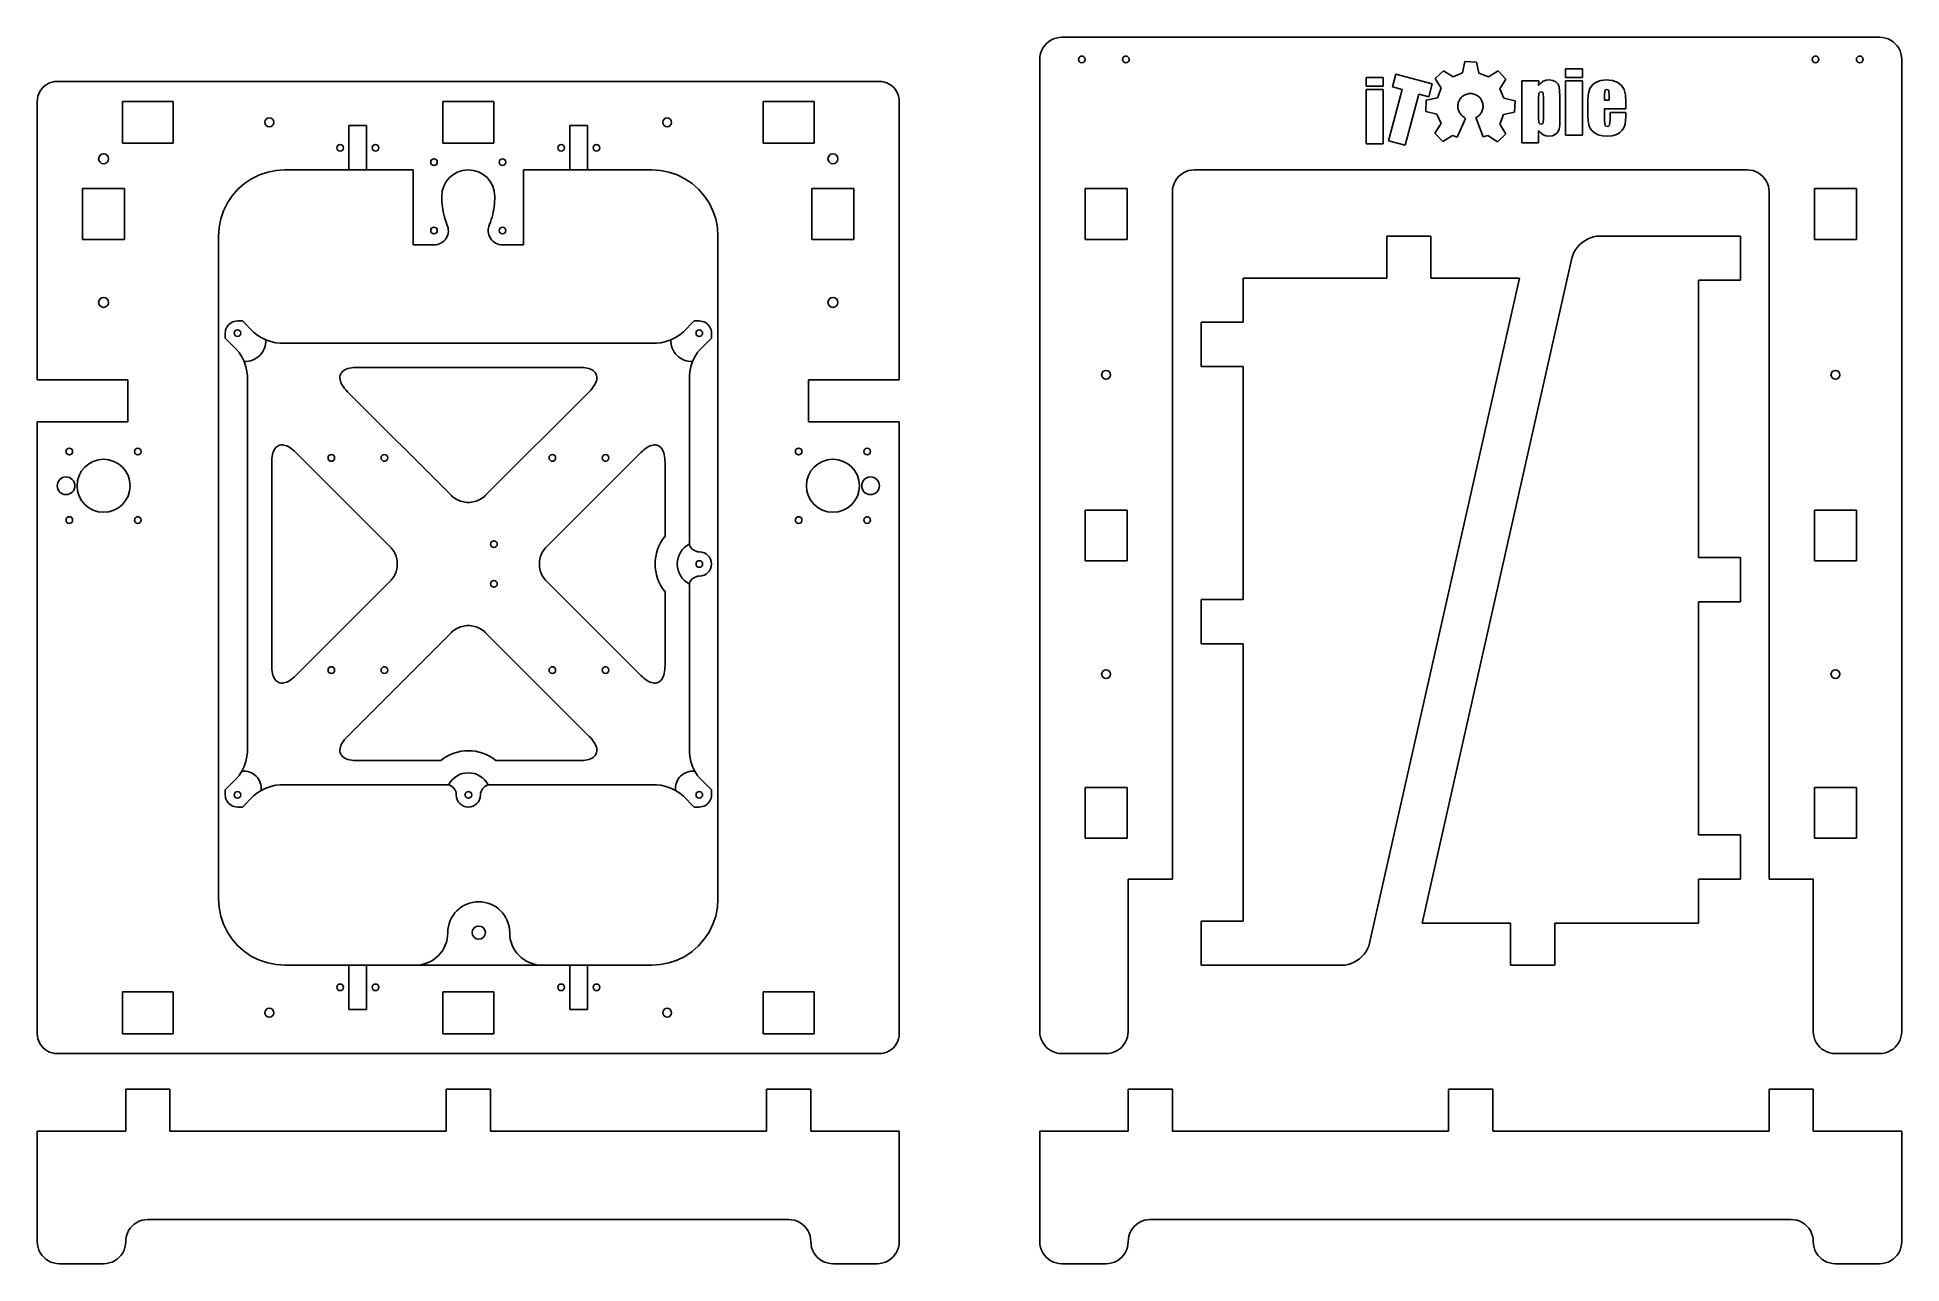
# Model space of a CAD drawing. Extents: x 0 to 844, y 0 to 555.
import ezdxf

# ---------------------------------------------------------------- set-up
doc = ezdxf.new("R2010")
doc.units = 0
doc.layers.get('0').update_dxf_attribs({"color": 13, "linetype": 'CONTINUOUS'})
doc.layers.add('GEAR', color=7, linetype='CONTINUOUS')

msp = doc.modelspace()

# ---------------------------------------------------------------- linework, layer by layer
for p, q in [((453.94, 547.69), (454.36, 548.93)), ((454.36, 548.93), (454.94, 550.1)), ((454.94, 550.1), (455.67, 551.19)), ((455.67, 551.19), (456.53, 552.17)), ((456.53, 552.17), (457.51, 553.03)), ((457.51, 553.03), (458.6, 553.76)), ((458.6, 553.76), (459.77, 554.34)), ((459.77, 554.34), (461.01, 554.76)), ((461.01, 554.76), (462.29, 555.01)), ((462.29, 555.01), (463.6, 555.1)), ((833.6, 555.1), (463.6, 555.1)), ((833.6, 555.1), (834.91, 555.01)), ((834.91, 555.01), (836.19, 554.76)), ((836.19, 554.76), (837.43, 554.34)), ((837.43, 554.34), (838.6, 553.76)), ((838.6, 553.76), (839.69, 553.03)), ((839.69, 553.03), (840.67, 552.17)), ((840.67, 552.17), (841.53, 551.19)), ((841.53, 551.19), (842.26, 550.1)), ((842.26, 550.1), (842.84, 548.93)), ((842.84, 548.93), (843.26, 547.69)), ((453.6, 545.1), (453.69, 546.41)), ((453.6, 545.1), (453.6, 105.1)), ((453.69, 546.41), (453.94, 547.69)), ((691.45, 540.78), (699.15, 540.78)), ((691.45, 536.87), (691.45, 540.78)), ((699.15, 540.78), (699.15, 536.87)), ((843.26, 547.69), (843.51, 546.41)), ((843.51, 546.41), (843.6, 545.1)), ((843.6, 105.1), (843.6, 545.1)), ((1.86, 531.58), (1.21, 530.6)), ((2.64, 532.46), (1.86, 531.58)), ((3.52, 533.24), (2.64, 532.46)), ((4.5, 533.89), (3.52, 533.24)), ((5.56, 534.41), (4.5, 533.89)), ((6.67, 534.79), (5.56, 534.41)), ((7.83, 535.02), (6.67, 534.79)), ((9, 535.1), (7.83, 535.02)), ((9, 535.1), (381, 535.1)), ((381, 535.1), (382.17, 535.02)), ((382.17, 535.02), (383.33, 534.79)), ((383.33, 534.79), (384.44, 534.41)), ((384.44, 534.41), (385.5, 533.89)), ((385.5, 533.89), (386.48, 533.24)), ((386.48, 533.24), (387.36, 532.46)), ((387.36, 532.46), (388.14, 531.58)), ((388.14, 531.58), (388.79, 530.6)), ((601.29, 532.97), (601.29, 536.88)), ((601.29, 536.88), (609, 536.88)), ((609, 532.97), (601.29, 532.97)), ((601.29, 506.88), (601.29, 531.47)), ((601.29, 531.47), (609, 531.47)), ((609, 536.88), (609, 532.97)), ((609, 531.47), (609, 506.88)), ((613.13, 532.63), (614.68, 538.42)), ((617.58, 531.43), (613.13, 532.63)), ((614.68, 538.42), (631.15, 534.01)), ((631.15, 534.01), (629.59, 528.21)), ((671.75, 535.37), (679.36, 535.37)), ((671.75, 507.28), (671.75, 535.37)), ((679.36, 535.37), (679.23, 533.2)), ((699.15, 536.87), (691.45, 536.87)), ((691.45, 535.37), (699.15, 535.37)), ((691.45, 510.78), (691.45, 535.37)), ((699.15, 535.37), (699.15, 510.78)), ((0.08, 527.27), (0, 526.1)), ((0, 400.1), (0, 526.1)), ((0.31, 528.43), (0.08, 527.27)), ((0.69, 529.54), (0.31, 528.43)), ((1.21, 530.6), (0.69, 529.54)), ((38.5, 507.1), (38.5, 526.1)), ((38.5, 526.1), (61.5, 526.1)), ((61.5, 526.1), (61.5, 507.1)), ((183.5, 526.1), (183.5, 507.1)), ((206.5, 526.1), (183.5, 526.1)), ((206.5, 507.1), (206.5, 526.1)), ((328.5, 507.1), (328.5, 526.1)), ((328.5, 526.1), (351.5, 526.1)), ((351.5, 526.1), (351.5, 507.1)), ((388.79, 530.6), (389.31, 529.54)), ((389.31, 529.54), (389.69, 528.43)), ((389.69, 528.43), (389.92, 527.27)), ((389.92, 527.27), (390, 526.1)), ((390, 526.1), (390, 400.1)), ((611.37, 508.25), (617.58, 531.43)), ((625.12, 529.41), (618.91, 506.23)), ((629.59, 528.21), (625.12, 529.41)), ((679.79, 530.22), (679.45, 529.81)), ((680.4, 530.36), (679.79, 530.22)), ((681.01, 530.24), (680.4, 530.36)), ((681.33, 529.88), (681.01, 530.24)), ((709.1, 526.65), (711.29, 526.65)), ((709.62, 531.35), (709.29, 530.99)), ((710.25, 531.46), (709.62, 531.35)), ((710.78, 531.32), (710.25, 531.46)), ((711.09, 530.91), (710.78, 531.32)), ((149, 515.1), (141, 515.1)), ((141, 515.1), (141, 495.1)), ((149, 495.1), (149, 515.1)), ((249, 515.1), (241, 515.1)), ((241, 515.1), (241, 495.1)), ((249, 495.1), (249, 515.1)), ((679.46, 516.35), (679.81, 515.93)), ((679.81, 515.93), (680.42, 515.79)), ((680.42, 515.79), (681.01, 515.92)), ((681.01, 515.92), (681.32, 516.3)), ((718.8, 522.64), (709.1, 522.64)), ((709.35, 515.18), (709.7, 514.81)), ((709.7, 514.81), (710.27, 514.69)), ((710.27, 514.69), (710.98, 514.85)), ((710.98, 514.85), (711.41, 515.33)), ((711.7, 521.05), (718.8, 521.05)), ((61.5, 507.1), (38.5, 507.1)), ((183.5, 507.1), (206.5, 507.1)), ((351.5, 507.1), (328.5, 507.1)), ((609, 506.88), (601.29, 506.88)), ((618.91, 506.23), (611.37, 508.25)), ((679.23, 507.28), (671.75, 507.28)), ((679.23, 512.92), (679.23, 507.28)), ((699.15, 510.78), (691.45, 510.78)), ((97, 491.08), (93.74, 488.9)), ((100.52, 492.82), (97, 491.08)), ((104.24, 494.08), (100.52, 492.82)), ((108.08, 494.84), (104.24, 494.08)), ((112, 495.1), (108.08, 494.84)), ((141, 495.1), (112, 495.1)), ((149, 495.1), (141, 495.1)), ((170, 495.1), (149, 495.1)), ((170, 495.1), (170, 461.1)), ((220, 495.1), (220, 461.1)), ((241, 495.1), (220, 495.1)), ((249, 495.1), (241, 495.1)), ((278, 495.1), (249, 495.1)), ((281.92, 494.84), (278, 495.1)), ((285.76, 494.08), (281.92, 494.84)), ((289.48, 492.82), (285.76, 494.08)), ((293, 491.08), (289.48, 492.82)), ((296.26, 488.9), (293, 491.08)), ((514.94, 490.1), (514.36, 488.93)), ((515.67, 491.19), (514.94, 490.1)), ((516.53, 492.17), (515.67, 491.19)), ((517.51, 493.03), (516.53, 492.17)), ((518.6, 493.76), (517.51, 493.03)), ((519.77, 494.34), (518.6, 493.76)), ((521.01, 494.76), (519.77, 494.34)), ((522.29, 495.01), (521.01, 494.76)), ((523.6, 495.1), (522.29, 495.01)), ((523.6, 495.1), (773.6, 495.1)), ((774.91, 495.01), (773.6, 495.1)), ((776.19, 494.76), (774.91, 495.01)), ((777.43, 494.34), (776.19, 494.76)), ((778.6, 493.76), (777.43, 494.34)), ((779.69, 493.03), (778.6, 493.76)), ((780.67, 492.17), (779.69, 493.03)), ((781.53, 491.19), (780.67, 492.17)), ((782.26, 490.1), (781.53, 491.19)), ((782.84, 488.93), (782.26, 490.1)), ((20.5, 463.6), (20.5, 486.6)), ((20.5, 486.6), (39.5, 486.6)), ((39.5, 486.6), (39.5, 463.6)), ((88.2, 483.36), (86.02, 480.1)), ((90.79, 486.31), (88.2, 483.36)), ((93.74, 488.9), (90.79, 486.31)), ((183, 483.1), (183.02, 481.92)), ((183.02, 481.92), (183.08, 480.74)), ((206.98, 481.92), (206.92, 480.74)), ((207, 483.1), (206.98, 481.92)), ((299.21, 486.31), (296.26, 488.9)), ((301.8, 483.36), (299.21, 486.31)), ((303.98, 480.1), (301.8, 483.36)), ((350.5, 486.6), (350.5, 463.6)), ((369.5, 486.6), (350.5, 486.6)), ((369.5, 463.6), (369.5, 486.6)), ((474.1, 486.6), (474.1, 463.6)), ((493.1, 486.6), (474.1, 486.6)), ((493.1, 463.6), (493.1, 486.6)), ((513.69, 486.41), (513.6, 485.1)), ((513.6, 174.1), (513.6, 485.1)), ((513.94, 487.69), (513.69, 486.41)), ((514.36, 488.93), (513.94, 487.69)), ((783.26, 487.69), (782.84, 488.93)), ((783.51, 486.41), (783.26, 487.69)), ((783.6, 485.1), (783.51, 486.41)), ((783.6, 485.1), (783.6, 174.1)), ((804.1, 486.6), (804.1, 463.6)), ((823.1, 486.6), (804.1, 486.6)), ((823.1, 463.6), (823.1, 486.6)), ((83.02, 472.86), (82.26, 469.02)), ((84.28, 476.58), (83.02, 472.86)), ((86.02, 480.1), (84.28, 476.58)), ((183.08, 480.74), (183.18, 479.56)), ((183.18, 479.56), (183.31, 478.38)), ((183.31, 478.38), (183.49, 477.22)), ((183.49, 477.22), (183.7, 476.05)), ((183.7, 476.05), (183.95, 474.9)), ((183.95, 474.9), (184.24, 473.75)), ((184.24, 473.75), (184.57, 472.62)), ((184.57, 472.62), (184.94, 471.49)), ((205.43, 472.62), (205.06, 471.49)), ((205.76, 473.75), (205.43, 472.62)), ((206.05, 474.9), (205.76, 473.75)), ((206.3, 476.05), (206.05, 474.9)), ((206.51, 477.22), (206.3, 476.05)), ((206.69, 478.38), (206.51, 477.22)), ((206.82, 479.56), (206.69, 478.38)), ((206.92, 480.74), (206.82, 479.56)), ((305.72, 476.58), (303.98, 480.1)), ((306.98, 472.86), (305.72, 476.58)), ((307.74, 469.02), (306.98, 472.86)), ((82.26, 469.02), (82, 465.1)), ((82, 465.1), (82, 165.1)), ((184.94, 471.49), (185.34, 470.38)), ((205.06, 471.49), (204.66, 470.38)), ((308, 465.1), (307.74, 469.02)), ((308, 165.1), (308, 465.1)), ((630.6, 465.1), (610.6, 465.1)), ((610.6, 446.1), (610.6, 465.1)), ((630.6, 446.1), (630.6, 465.1)), ((701.42, 463.76), (702.76, 464.34)), ((702.76, 464.34), (704.12, 464.76)), ((704.12, 464.76), (705.49, 465.01)), ((705.49, 465.01), (706.85, 465.1)), ((770.6, 465.1), (706.85, 465.1)), ((770.6, 465.1), (770.6, 445.1)), ((39.5, 463.6), (20.5, 463.6)), ((179.5, 461.1), (170, 461.1)), ((210.5, 461.1), (220, 461.1)), ((350.5, 463.6), (369.5, 463.6)), ((474.1, 463.6), (493.1, 463.6)), ((694.35, 455.1), (694.73, 456.41)), ((694.73, 456.41), (695.28, 457.69)), ((695.28, 457.69), (695.99, 458.93)), ((695.99, 458.93), (696.85, 460.1)), ((696.85, 460.1), (697.84, 461.19)), ((697.84, 461.19), (698.94, 462.17)), ((698.94, 462.17), (700.15, 463.03)), ((700.15, 463.03), (701.42, 463.76)), ((804.1, 463.6), (823.1, 463.6)), ((694.35, 455.1), (626.6, 154.1)), ((545.6, 446.1), (610.6, 446.1)), ((545.6, 446.1), (545.6, 426.1)), ((602.85, 145.1), (670.6, 446.1)), ((670.6, 446.1), (630.6, 446.1)), ((751.6, 445.1), (751.6, 319.6)), ((751.6, 445.1), (770.6, 445.1)), ((85.05, 421.2), (85.09, 421.92)), ((85.09, 421.92), (85.23, 422.62)), ((85.23, 422.62), (85.47, 423.3)), ((85.47, 423.3), (85.78, 423.95)), ((85.78, 423.95), (86.18, 424.55)), ((86.18, 424.55), (86.66, 425.09)), ((86.66, 425.09), (87.2, 425.56)), ((87.2, 425.56), (87.8, 425.96)), ((87.8, 425.96), (88.44, 426.28)), ((88.44, 426.28), (89.12, 426.51)), ((89.12, 426.51), (89.83, 426.65)), ((89.83, 426.65), (90.55, 426.7)), ((92.83, 426.7), (90.55, 426.7)), ((97.83, 421.7), (92.83, 426.7)), ((297.27, 426.7), (292.27, 421.7)), ((299.55, 426.7), (297.27, 426.7)), ((299.55, 426.7), (300.26, 426.65)), ((300.26, 426.65), (300.97, 426.51)), ((300.97, 426.51), (301.65, 426.28)), ((301.65, 426.28), (302.3, 425.96)), ((302.3, 425.96), (302.9, 425.56)), ((302.9, 425.56), (303.44, 425.09)), ((303.44, 425.09), (303.91, 424.55)), ((303.91, 424.55), (304.31, 423.95)), ((304.31, 423.95), (304.63, 423.3)), ((304.63, 423.3), (304.86, 422.62)), ((304.86, 422.62), (305, 421.92)), ((305, 421.92), (305.05, 421.2)), ((526.6, 426.1), (545.6, 426.1)), ((526.6, 406.1), (526.6, 426.1)), ((85.05, 421.2), (85.05, 418.92)), ((85.05, 418.92), (90.05, 413.92)), ((90.05, 413.92), (91.34, 412.39)), ((99.36, 420.41), (97.83, 421.7)), ((101.27, 419.2), (99.36, 420.41)), ((103.43, 418.16), (101.27, 419.2)), ((105.69, 417.37), (103.43, 418.16)), ((107.9, 416.87), (105.69, 417.37)), ((109.9, 416.7), (107.9, 416.87)), ((280.2, 416.7), (109.9, 416.7)), ((282.2, 416.87), (280.2, 416.7)), ((284.4, 417.37), (282.2, 416.87)), ((286.66, 418.16), (284.4, 417.37)), ((288.82, 419.2), (286.66, 418.16)), ((290.73, 420.41), (288.82, 419.2)), ((292.27, 421.7), (290.73, 420.41)), ((298.75, 412.39), (300.05, 413.92)), ((300.05, 413.92), (305.05, 418.92)), ((305.05, 418.92), (305.05, 421.2)), ((91.34, 412.39), (92.55, 410.47)), ((92.55, 410.47), (93.58, 408.32)), ((93.58, 408.32), (94.38, 406.06)), ((94.38, 406.06), (94.88, 403.85)), ((140.52, 405.12), (139.82, 404.86)), ((141.29, 405.33), (140.52, 405.12)), ((142.11, 405.49), (141.29, 405.33)), ((143, 405.61), (142.11, 405.49)), ((143.94, 405.68), (143, 405.61)), ((143.94, 405.68), (144.94, 405.7)), ((144.94, 405.7), (245.16, 405.7)), ((245.16, 405.7), (246.15, 405.68)), ((246.15, 405.68), (247.09, 405.61)), ((247.09, 405.61), (247.98, 405.49)), ((247.98, 405.49), (248.81, 405.33)), ((248.81, 405.33), (249.57, 405.12)), ((249.57, 405.12), (250.27, 404.86)), ((295.22, 403.85), (295.72, 406.06)), ((295.72, 406.06), (296.51, 408.32)), ((296.51, 408.32), (297.55, 410.47)), ((297.55, 410.47), (298.75, 412.39)), ((545.6, 406.1), (526.6, 406.1)), ((545.6, 300.6), (545.6, 406.1)), ((0, 400.1), (41, 400.1)), ((41, 400.1), (41, 381.1)), ((94.88, 403.85), (95.05, 401.85)), ((95.05, 401.85), (95.05, 231.55)), ((136.9, 401.4), (136.89, 400.81)), ((136.89, 400.81), (136.97, 400.2)), ((136.99, 401.95), (136.9, 401.4)), ((136.97, 400.2), (137.12, 399.57)), ((137.16, 402.48), (136.99, 401.95)), ((137.12, 399.57), (137.36, 398.91)), ((137.41, 402.97), (137.16, 402.48)), ((137.36, 398.91), (137.67, 398.24)), ((137.74, 403.43), (137.41, 402.97)), ((137.67, 398.24), (138.06, 397.55)), ((138.15, 403.85), (137.74, 403.43)), ((138.06, 397.55), (138.53, 396.85)), ((138.63, 404.23), (138.15, 403.85)), ((138.53, 396.85), (139.08, 396.14)), ((139.19, 404.57), (138.63, 404.23)), ((139.82, 404.86), (139.19, 404.57)), ((250.27, 404.86), (250.9, 404.57)), ((250.9, 404.57), (251.46, 404.23)), ((251.56, 396.85), (251.02, 396.14)), ((251.46, 404.23), (251.94, 403.85)), ((252.03, 397.55), (251.56, 396.85)), ((251.94, 403.85), (252.35, 403.43)), ((252.42, 398.24), (252.03, 397.55)), ((252.35, 403.43), (252.68, 402.97)), ((252.74, 398.91), (252.42, 398.24)), ((252.68, 402.97), (252.93, 402.48)), ((252.97, 399.57), (252.74, 398.91)), ((252.93, 402.48), (253.1, 401.95)), ((253.13, 400.2), (252.97, 399.57)), ((253.1, 401.95), (253.19, 401.4)), ((253.2, 400.81), (253.13, 400.2)), ((253.19, 401.4), (253.2, 400.81)), ((295.05, 401.85), (295.22, 403.85)), ((295.05, 325.57), (295.05, 401.85)), ((349, 400.1), (349, 381.1)), ((390, 400.1), (349, 400.1)), ((139.08, 396.14), (139.7, 395.42)), ((140.38, 394.7), (139.7, 395.42)), ((187.27, 347.81), (140.38, 394.7)), ((249.71, 394.7), (202.83, 347.81)), ((250.4, 395.42), (249.71, 394.7)), ((251.02, 396.14), (250.4, 395.42)), ((41, 381.1), (0, 381.1)), ((0, 104.1), (0, 381.1)), ((349, 381.1), (390, 381.1)), ((390, 381.1), (390, 104.1)), ((106.05, 362.57), (106.07, 363.56)), ((106.07, 363.56), (106.14, 364.5)), ((106.14, 364.5), (106.26, 365.39)), ((106.26, 365.39), (106.42, 366.22)), ((106.42, 366.22), (106.63, 366.98)), ((106.63, 366.98), (106.88, 367.68)), ((106.88, 367.68), (107.18, 368.31)), ((107.18, 368.31), (107.52, 368.87)), ((107.52, 368.87), (107.9, 369.36)), ((107.9, 369.36), (108.32, 369.76)), ((108.32, 369.76), (108.78, 370.09)), ((108.78, 370.09), (109.27, 370.34)), ((109.27, 370.34), (109.79, 370.52)), ((109.79, 370.52), (110.35, 370.6)), ((110.35, 370.6), (110.94, 370.61)), ((110.94, 370.61), (111.55, 370.54)), ((111.55, 370.54), (112.18, 370.38)), ((112.18, 370.38), (112.84, 370.15)), ((112.84, 370.15), (113.51, 369.83)), ((113.51, 369.83), (114.2, 369.44)), ((114.2, 369.44), (114.9, 368.97)), ((114.9, 368.97), (115.61, 368.43)), ((115.61, 368.43), (116.33, 367.81)), ((116.33, 367.81), (117.05, 367.12)), ((117.05, 367.12), (159.69, 324.48)), ((273.05, 367.12), (230.4, 324.48)), ((273.77, 367.81), (273.05, 367.12)), ((273.77, 367.81), (274.48, 368.43)), ((274.48, 368.43), (275.19, 368.97)), ((275.19, 368.97), (275.89, 369.44)), ((275.89, 369.44), (276.58, 369.83)), ((276.58, 369.83), (277.26, 370.15)), ((277.26, 370.15), (277.91, 370.38)), ((277.91, 370.38), (278.55, 370.54)), ((278.55, 370.54), (279.16, 370.61)), ((279.16, 370.61), (279.74, 370.6)), ((279.74, 370.6), (280.3, 370.52)), ((280.3, 370.52), (280.83, 370.34)), ((280.83, 370.34), (281.32, 370.09)), ((281.32, 370.09), (281.77, 369.76)), ((281.77, 369.76), (282.19, 369.36)), ((282.19, 369.36), (282.57, 368.87)), ((282.57, 368.87), (282.91, 368.31)), ((282.91, 368.31), (283.21, 367.68)), ((283.21, 367.68), (283.46, 366.98)), ((283.46, 366.98), (283.67, 366.22)), ((283.67, 366.22), (283.84, 365.39)), ((283.84, 365.39), (283.95, 364.5)), ((283.95, 364.5), (284.02, 363.56)), ((284.02, 363.56), (284.05, 362.57)), ((106.05, 270.83), (106.05, 362.57)), ((284.05, 362.57), (284.05, 329.07)), ((187.79, 347.32), (187.27, 347.81)), ((188.35, 346.86), (187.79, 347.32)), ((188.94, 346.44), (188.35, 346.86)), ((189.55, 346.06), (188.94, 346.44)), ((190.18, 345.73), (189.55, 346.06)), ((200.55, 346.06), (199.91, 345.73)), ((201.16, 346.44), (200.55, 346.06)), ((201.74, 346.86), (201.16, 346.44)), ((202.3, 347.32), (201.74, 346.86)), ((202.83, 347.81), (202.3, 347.32)), ((190.84, 345.43), (190.18, 345.73)), ((191.51, 345.17), (190.84, 345.43)), ((192.2, 344.97), (191.51, 345.17)), ((192.9, 344.8), (192.2, 344.97)), ((193.61, 344.68), (192.9, 344.8)), ((194.33, 344.61), (193.61, 344.68)), ((195.05, 344.59), (194.33, 344.61)), ((195.77, 344.61), (195.05, 344.59)), ((196.48, 344.68), (195.77, 344.61)), ((197.19, 344.8), (196.48, 344.68)), ((197.89, 344.97), (197.19, 344.8)), ((198.58, 345.17), (197.89, 344.97)), ((199.26, 345.43), (198.58, 345.17)), ((199.91, 345.73), (199.26, 345.43)), ((474.1, 341.1), (474.1, 318.1)), ((493.1, 341.1), (474.1, 341.1)), ((493.1, 318.1), (493.1, 341.1)), ((804.1, 341.1), (823.1, 341.1)), ((804.1, 318.1), (804.1, 341.1)), ((823.1, 341.1), (823.1, 318.1)), ((159.69, 324.48), (160.18, 323.95)), ((160.18, 323.95), (160.64, 323.4)), ((160.64, 323.4), (161.06, 322.81)), ((161.06, 322.81), (161.44, 322.2)), ((161.44, 322.2), (161.78, 321.57)), ((161.78, 321.57), (162.08, 320.91)), ((162.08, 320.91), (162.33, 320.24)), ((228.02, 320.91), (227.76, 320.24)), ((228.31, 321.57), (228.02, 320.91)), ((228.65, 322.2), (228.31, 321.57)), ((229.03, 322.81), (228.65, 322.2)), ((229.45, 323.4), (229.03, 322.81)), ((229.91, 323.95), (229.45, 323.4)), ((230.4, 324.48), (229.91, 323.95)), ((162.08, 312.49), (161.78, 311.83)), ((162.33, 313.16), (162.08, 312.49)), ((162.33, 320.24), (162.54, 319.55)), ((162.54, 313.85), (162.33, 313.16)), ((162.54, 319.55), (162.7, 318.85)), ((162.7, 314.55), (162.54, 313.85)), ((162.7, 318.85), (162.82, 318.14)), ((162.82, 315.26), (162.7, 314.55)), ((162.82, 318.14), (162.89, 317.42)), ((162.89, 315.98), (162.82, 315.26)), ((162.89, 317.42), (162.91, 316.7)), ((162.91, 316.7), (162.89, 315.98)), ((227.2, 317.42), (227.18, 316.7)), ((227.18, 316.7), (227.2, 315.98)), ((227.27, 318.14), (227.2, 317.42)), ((227.2, 315.98), (227.27, 315.26)), ((227.39, 318.85), (227.27, 318.14)), ((227.27, 315.26), (227.39, 314.55)), ((227.56, 319.55), (227.39, 318.85)), ((227.39, 314.55), (227.56, 313.85)), ((227.76, 320.24), (227.56, 319.55)), ((227.56, 313.85), (227.76, 313.16)), ((227.76, 313.16), (228.02, 312.49)), ((228.02, 312.49), (228.31, 311.83)), ((474.1, 318.1), (493.1, 318.1)), ((751.6, 319.6), (770.6, 319.6)), ((770.6, 319.6), (770.6, 299.6)), ((823.1, 318.1), (804.1, 318.1)), ((159.69, 308.92), (117.05, 266.28)), ((160.18, 309.45), (159.69, 308.92)), ((160.64, 310), (160.18, 309.45)), ((161.06, 310.59), (160.64, 310)), ((161.44, 311.2), (161.06, 310.59)), ((161.78, 311.83), (161.44, 311.2)), ((228.31, 311.83), (228.65, 311.2)), ((228.65, 311.2), (229.03, 310.59)), ((229.03, 310.59), (229.45, 310)), ((229.45, 310), (229.91, 309.45)), ((229.91, 309.45), (230.4, 308.92)), ((230.4, 308.92), (273.05, 266.28)), ((284.05, 304.33), (284.05, 270.83)), ((295.05, 231.55), (295.05, 307.83)), ((545.6, 300.6), (526.6, 300.6)), ((526.6, 280.6), (526.6, 300.6)), ((751.6, 299.6), (751.6, 194.1)), ((751.6, 299.6), (770.6, 299.6)), ((188.35, 286.54), (188.94, 286.96)), ((188.94, 286.96), (189.55, 287.34)), ((189.55, 287.34), (190.18, 287.67)), ((190.18, 287.67), (190.84, 287.97)), ((190.84, 287.97), (191.51, 288.23)), ((191.51, 288.23), (192.2, 288.43)), ((192.2, 288.43), (192.9, 288.6)), ((192.9, 288.6), (193.61, 288.72)), ((193.61, 288.72), (194.33, 288.79)), ((194.33, 288.79), (195.05, 288.81)), ((195.05, 288.81), (195.77, 288.79)), ((195.77, 288.79), (196.48, 288.72)), ((196.48, 288.72), (197.19, 288.6)), ((197.19, 288.6), (197.89, 288.43)), ((197.89, 288.43), (198.58, 288.23)), ((198.58, 288.23), (199.26, 287.97)), ((199.26, 287.97), (199.91, 287.67)), ((199.91, 287.67), (200.55, 287.34)), ((200.55, 287.34), (201.16, 286.96)), ((201.16, 286.96), (201.74, 286.54)), ((140.38, 238.7), (187.27, 285.59)), ((187.27, 285.59), (187.79, 286.08)), ((187.79, 286.08), (188.35, 286.54)), ((201.74, 286.54), (202.3, 286.08)), ((202.3, 286.08), (202.83, 285.59)), ((202.83, 285.59), (249.71, 238.7)), ((545.6, 280.6), (526.6, 280.6)), ((545.6, 155.1), (545.6, 280.6)), ((106.07, 269.84), (106.05, 270.83)), ((284.05, 270.83), (284.02, 269.84)), ((106.07, 269.84), (106.14, 268.9)), ((106.14, 268.9), (106.26, 268.01)), ((106.26, 268.01), (106.42, 267.18)), ((106.42, 267.18), (106.63, 266.42)), ((106.63, 266.42), (106.88, 265.72)), ((106.88, 265.72), (107.18, 265.09)), ((107.18, 265.09), (107.52, 264.53)), ((107.52, 264.53), (107.9, 264.04)), ((107.9, 264.04), (108.32, 263.64)), ((108.32, 263.64), (108.78, 263.31)), ((108.78, 263.31), (109.27, 263.06)), ((109.27, 263.06), (109.79, 262.88)), ((109.79, 262.88), (110.35, 262.8)), ((110.35, 262.8), (110.94, 262.79)), ((110.94, 262.79), (111.55, 262.86)), ((111.55, 262.86), (112.18, 263.02)), ((112.18, 263.02), (112.84, 263.25)), ((112.84, 263.25), (113.51, 263.57)), ((113.51, 263.57), (114.2, 263.96)), ((114.2, 263.96), (114.9, 264.43)), ((114.9, 264.43), (115.61, 264.97)), ((115.61, 264.97), (116.33, 265.59)), ((117.05, 266.28), (116.33, 265.59)), ((273.05, 266.28), (273.77, 265.59)), ((274.48, 264.97), (273.77, 265.59)), ((275.19, 264.43), (274.48, 264.97)), ((275.89, 263.96), (275.19, 264.43)), ((276.58, 263.57), (275.89, 263.96)), ((277.26, 263.25), (276.58, 263.57)), ((277.91, 263.02), (277.26, 263.25)), ((278.55, 262.86), (277.91, 263.02)), ((279.16, 262.79), (278.55, 262.86)), ((279.74, 262.8), (279.16, 262.79)), ((280.3, 262.88), (279.74, 262.8)), ((280.83, 263.06), (280.3, 262.88)), ((281.32, 263.31), (280.83, 263.06)), ((281.77, 263.64), (281.32, 263.31)), ((282.19, 264.04), (281.77, 263.64)), ((282.57, 264.53), (282.19, 264.04)), ((282.91, 265.09), (282.57, 264.53)), ((283.21, 265.72), (282.91, 265.09)), ((283.46, 266.42), (283.21, 265.72)), ((283.67, 267.18), (283.46, 266.42)), ((283.84, 268.01), (283.67, 267.18)), ((283.95, 268.9), (283.84, 268.01)), ((284.02, 269.84), (283.95, 268.9)), ((138.53, 236.55), (138.06, 235.85)), ((139.08, 237.26), (138.53, 236.55)), ((139.7, 237.98), (139.08, 237.26)), ((139.7, 237.98), (140.38, 238.7)), ((249.71, 238.7), (250.4, 237.98)), ((250.4, 237.98), (251.02, 237.26)), ((251.02, 237.26), (251.56, 236.55)), ((251.56, 236.55), (252.03, 235.85)), ((94.88, 229.55), (94.38, 227.34)), ((95.05, 231.55), (94.88, 229.55)), ((136.97, 233.2), (136.89, 232.59)), ((136.89, 232.59), (136.9, 232)), ((136.9, 232), (136.99, 231.45)), ((137.12, 233.83), (136.97, 233.2)), ((136.99, 231.45), (137.16, 230.92)), ((137.36, 234.49), (137.12, 233.83)), ((137.16, 230.92), (137.41, 230.43)), ((137.67, 235.16), (137.36, 234.49)), ((137.41, 230.43), (137.74, 229.97)), ((138.06, 235.85), (137.67, 235.16)), ((137.74, 229.97), (138.15, 229.55)), ((138.15, 229.55), (138.63, 229.17)), ((138.63, 229.17), (139.19, 228.83)), ((139.19, 228.83), (139.82, 228.54)), ((139.82, 228.54), (140.52, 228.28)), ((140.52, 228.28), (141.29, 228.07)), ((141.29, 228.07), (142.11, 227.91)), ((142.11, 227.91), (143, 227.79)), ((143, 227.79), (143.94, 227.72)), ((247.09, 227.79), (246.15, 227.72)), ((247.98, 227.91), (247.09, 227.79)), ((248.81, 228.07), (247.98, 227.91)), ((249.57, 228.28), (248.81, 228.07)), ((250.27, 228.54), (249.57, 228.28)), ((250.9, 228.83), (250.27, 228.54)), ((251.46, 229.17), (250.9, 228.83)), ((251.94, 229.55), (251.46, 229.17)), ((252.35, 229.97), (251.94, 229.55)), ((252.03, 235.85), (252.42, 235.16)), ((252.68, 230.43), (252.35, 229.97)), ((252.42, 235.16), (252.74, 234.49)), ((252.93, 230.92), (252.68, 230.43)), ((252.74, 234.49), (252.97, 233.83)), ((253.1, 231.45), (252.93, 230.92)), ((252.97, 233.83), (253.13, 233.2)), ((253.19, 232), (253.1, 231.45)), ((253.13, 233.2), (253.2, 232.59)), ((253.2, 232.59), (253.19, 232)), ((295.22, 229.55), (295.05, 231.55)), ((295.72, 227.34), (295.22, 229.55)), ((90.05, 219.48), (85.05, 214.48)), ((91.34, 221.01), (90.05, 219.48)), ((92.55, 222.93), (91.34, 221.01)), ((93.58, 225.08), (92.55, 222.93)), ((94.38, 227.34), (93.58, 225.08)), ((144.94, 227.7), (143.94, 227.72)), ((182.67, 227.7), (144.94, 227.7)), ((245.16, 227.7), (207.42, 227.7)), ((246.15, 227.72), (245.16, 227.7)), ((296.51, 225.08), (295.72, 227.34)), ((297.55, 222.93), (296.51, 225.08)), ((298.75, 221.01), (297.55, 222.93)), ((300.05, 219.48), (298.75, 221.01)), ((305.05, 214.48), (300.05, 219.48)), ((85.05, 214.48), (85.05, 212.2)), ((85.05, 212.2), (85.09, 211.48)), ((85.09, 211.48), (85.23, 210.78)), ((92.83, 206.7), (97.83, 211.7)), ((97.83, 211.7), (99.36, 212.99)), ((99.36, 212.99), (101.27, 214.2)), ((101.27, 214.2), (103.43, 215.24)), ((103.43, 215.24), (105.69, 216.03)), ((105.69, 216.03), (107.9, 216.53)), ((107.9, 216.53), (109.9, 216.7)), ((109.9, 216.7), (186.18, 216.7)), ((203.91, 216.7), (280.2, 216.7)), ((280.2, 216.7), (282.2, 216.53)), ((282.2, 216.53), (284.4, 216.03)), ((284.4, 216.03), (286.66, 215.24)), ((286.66, 215.24), (288.82, 214.2)), ((288.82, 214.2), (290.73, 212.99)), ((290.73, 212.99), (292.27, 211.7)), ((292.27, 211.7), (297.27, 206.7)), ((305, 211.48), (304.86, 210.78)), ((305.05, 212.2), (305, 211.48)), ((305.05, 212.2), (305.05, 214.48)), ((474.1, 215.6), (493.1, 215.6)), ((474.1, 192.6), (474.1, 215.6)), ((493.1, 215.6), (493.1, 192.6)), ((823.1, 215.6), (804.1, 215.6)), ((804.1, 192.6), (804.1, 215.6)), ((823.1, 192.6), (823.1, 215.6)), ((85.23, 210.78), (85.47, 210.1)), ((85.47, 210.1), (85.78, 209.45)), ((85.78, 209.45), (86.18, 208.85)), ((86.18, 208.85), (86.66, 208.31)), ((86.66, 208.31), (87.2, 207.84)), ((87.2, 207.84), (87.8, 207.44)), ((87.8, 207.44), (88.44, 207.12)), ((88.44, 207.12), (89.12, 206.89)), ((89.12, 206.89), (89.83, 206.75)), ((89.83, 206.75), (90.55, 206.7)), ((90.55, 206.7), (92.83, 206.7)), ((297.27, 206.7), (299.55, 206.7)), ((300.26, 206.75), (299.55, 206.7)), ((300.97, 206.89), (300.26, 206.75)), ((301.65, 207.12), (300.97, 206.89)), ((302.3, 207.44), (301.65, 207.12)), ((302.9, 207.84), (302.3, 207.44)), ((303.44, 208.31), (302.9, 207.84)), ((303.91, 208.85), (303.44, 208.31)), ((304.31, 209.45), (303.91, 208.85)), ((304.63, 210.1), (304.31, 209.45)), ((304.86, 210.78), (304.63, 210.1)), ((751.6, 194.1), (770.6, 194.1)), ((770.6, 194.1), (770.6, 174.1)), ((493.1, 192.6), (474.1, 192.6)), ((823.1, 192.6), (804.1, 192.6)), ((493.6, 174.1), (493.6, 105.1)), ((513.6, 174.1), (493.6, 174.1)), ((751.6, 154.1), (751.6, 174.1)), ((770.6, 174.1), (751.6, 174.1)), ((783.6, 174.1), (803.6, 174.1)), ((803.6, 174.1), (803.6, 105.1)), ((82.26, 161.18), (82, 165.1)), ((83.02, 157.34), (82.26, 161.18)), ((306.98, 157.34), (307.74, 161.18)), ((307.74, 161.18), (308, 165.1)), ((84.28, 153.62), (83.02, 157.34)), ((86.02, 150.1), (84.28, 153.62)), ((303.98, 150.1), (305.72, 153.62)), ((305.72, 153.62), (306.98, 157.34)), ((545.6, 155.1), (526.6, 155.1)), ((526.6, 135.1), (526.6, 155.1)), ((626.6, 154.1), (666.6, 154.1)), ((666.6, 154.1), (666.6, 135.1)), ((686.6, 154.1), (686.6, 135.1)), ((751.6, 154.1), (686.6, 154.1)), ((88.2, 146.84), (86.02, 150.1)), ((90.79, 143.89), (88.2, 146.84)), ((93.74, 141.3), (90.79, 143.89)), ((296.26, 141.3), (299.21, 143.89)), ((299.21, 143.89), (301.8, 146.84)), ((301.8, 146.84), (303.98, 150.1)), ((602.47, 143.79), (601.92, 142.51)), ((602.85, 145.1), (602.47, 143.79)), ((97, 139.12), (93.74, 141.3)), ((100.52, 137.38), (97, 139.12)), ((104.24, 136.12), (100.52, 137.38)), ((108.08, 135.36), (104.24, 136.12)), ((112, 135.1), (108.08, 135.36)), ((112, 135.1), (141, 135.1)), ((141, 135.1), (149, 135.1)), ((141, 135.1), (141, 115.1)), ((149, 135.1), (149, 115.1)), ((149, 135.1), (171.24, 135.1)), ((171.24, 135.1), (228.24, 135.1)), ((228.24, 135.1), (241, 135.1)), ((241, 135.1), (249, 135.1)), ((241, 115.1), (241, 135.1)), ((249, 135.1), (249, 115.1)), ((249, 135.1), (278, 135.1)), ((278, 135.1), (281.92, 135.36)), ((281.92, 135.36), (285.76, 136.12)), ((285.76, 136.12), (289.48, 137.38)), ((289.48, 137.38), (293, 139.12)), ((293, 139.12), (296.26, 141.3)), ((526.6, 135.1), (590.35, 135.1)), ((591.71, 135.19), (590.35, 135.1)), ((593.08, 135.44), (591.71, 135.19)), ((594.44, 135.86), (593.08, 135.44)), ((595.78, 136.44), (594.44, 135.86)), ((597.05, 137.17), (595.78, 136.44)), ((598.26, 138.03), (597.05, 137.17)), ((599.36, 139.01), (598.26, 138.03)), ((600.35, 140.1), (599.36, 139.01)), ((601.21, 141.27), (600.35, 140.1)), ((601.92, 142.51), (601.21, 141.27)), ((666.6, 135.1), (686.6, 135.1)), ((61.5, 123.1), (38.5, 123.1)), ((38.5, 123.1), (38.5, 104.1)), ((61.5, 104.1), (61.5, 123.1)), ((206.5, 123.1), (183.5, 123.1)), ((183.5, 123.1), (183.5, 104.1)), ((206.5, 104.1), (206.5, 123.1)), ((351.5, 123.1), (328.5, 123.1)), ((328.5, 123.1), (328.5, 104.1)), ((351.5, 104.1), (351.5, 123.1)), ((141, 115.1), (149, 115.1)), ((249, 115.1), (241, 115.1)), ((0.08, 102.93), (0, 104.1)), ((0.31, 101.77), (0.08, 102.93)), ((0.69, 100.66), (0.31, 101.77)), ((38.5, 104.1), (61.5, 104.1)), ((183.5, 104.1), (206.5, 104.1)), ((328.5, 104.1), (351.5, 104.1)), ((389.31, 100.66), (389.69, 101.77)), ((389.69, 101.77), (389.92, 102.93)), ((389.92, 102.93), (390, 104.1)), ((453.6, 105.1), (453.69, 103.79)), ((453.69, 103.79), (453.94, 102.51)), ((453.94, 102.51), (454.36, 101.27)), ((454.36, 101.27), (454.94, 100.1)), ((492.26, 100.1), (492.84, 101.27)), ((492.84, 101.27), (493.26, 102.51)), ((493.26, 102.51), (493.51, 103.79)), ((493.51, 103.79), (493.6, 105.1)), ((803.6, 105.1), (803.69, 103.79)), ((803.69, 103.79), (803.94, 102.51)), ((803.94, 102.51), (804.36, 101.27)), ((804.36, 101.27), (804.94, 100.1)), ((842.26, 100.1), (842.84, 101.27)), ((842.84, 101.27), (843.26, 102.51)), ((843.26, 102.51), (843.51, 103.79)), ((843.51, 103.79), (843.6, 105.1)), ((1.21, 99.6), (0.69, 100.66)), ((1.86, 98.62), (1.21, 99.6)), ((2.64, 97.74), (1.86, 98.62)), ((3.52, 96.96), (2.64, 97.74)), ((4.5, 96.31), (3.52, 96.96)), ((5.56, 95.79), (4.5, 96.31)), ((6.67, 95.41), (5.56, 95.79)), ((7.83, 95.18), (6.67, 95.41)), ((9, 95.1), (7.83, 95.18)), ((381, 95.1), (9, 95.1)), ((381, 95.1), (382.17, 95.18)), ((382.17, 95.18), (383.33, 95.41)), ((383.33, 95.41), (384.44, 95.79)), ((384.44, 95.79), (385.5, 96.31)), ((385.5, 96.31), (386.48, 96.96)), ((386.48, 96.96), (387.36, 97.74)), ((387.36, 97.74), (388.14, 98.62)), ((388.14, 98.62), (388.79, 99.6)), ((388.79, 99.6), (389.31, 100.66)), ((454.94, 100.1), (455.67, 99.01)), ((455.67, 99.01), (456.53, 98.03)), ((456.53, 98.03), (457.51, 97.17)), ((457.51, 97.17), (458.6, 96.44)), ((458.6, 96.44), (459.77, 95.86)), ((459.77, 95.86), (461.01, 95.44)), ((461.01, 95.44), (462.29, 95.19)), ((462.29, 95.19), (463.6, 95.1)), ((463.6, 95.1), (483.6, 95.1)), ((483.6, 95.1), (484.91, 95.19)), ((484.91, 95.19), (486.19, 95.44)), ((486.19, 95.44), (487.43, 95.86)), ((487.43, 95.86), (488.6, 96.44)), ((488.6, 96.44), (489.69, 97.17)), ((489.69, 97.17), (490.67, 98.03)), ((490.67, 98.03), (491.53, 99.01)), ((491.53, 99.01), (492.26, 100.1)), ((804.94, 100.1), (805.67, 99.01)), ((805.67, 99.01), (806.53, 98.03)), ((806.53, 98.03), (807.51, 97.17)), ((807.51, 97.17), (808.6, 96.44)), ((808.6, 96.44), (809.77, 95.86)), ((809.77, 95.86), (811.01, 95.44)), ((811.01, 95.44), (812.29, 95.19)), ((812.29, 95.19), (813.6, 95.1)), ((813.6, 95.1), (833.6, 95.1)), ((833.6, 95.1), (834.91, 95.19)), ((834.91, 95.19), (836.19, 95.44)), ((836.19, 95.44), (837.43, 95.86)), ((837.43, 95.86), (838.6, 96.44)), ((838.6, 96.44), (839.69, 97.17)), ((839.69, 97.17), (840.67, 98.03)), ((840.67, 98.03), (841.53, 99.01)), ((841.53, 99.01), (842.26, 100.1)), ((40, 79), (60, 79)), ((40, 60), (40, 79)), ((60, 60), (60, 79)), ((185, 79), (205, 79)), ((185, 60), (185, 79)), ((205, 60), (205, 79)), ((330, 79), (350, 79)), ((330, 60), (330, 79)), ((350, 60), (350, 79)), ((493.6, 79), (513.6, 79)), ((493.6, 60), (493.6, 79)), ((513.6, 60), (513.6, 79)), ((638.6, 79), (658.6, 79)), ((638.6, 60), (638.6, 79)), ((658.6, 60), (658.6, 79)), ((783.6, 79), (803.6, 79)), ((783.6, 60), (783.6, 79)), ((803.6, 60), (803.6, 79)), ((0, 60), (40, 60)), ((0, 60), (0, 10)), ((60, 60), (185, 60)), ((205, 60), (330, 60)), ((350, 60), (390, 60)), ((390, 60), (390, 10)), ((453.6, 60), (493.6, 60)), ((453.6, 60), (453.6, 10)), ((513.6, 60), (638.6, 60)), ((658.6, 60), (783.6, 60)), ((803.6, 60), (843.6, 60)), ((843.6, 60), (843.6, 10)), ((42.07, 16.09), (42.93, 17.07)), ((42.93, 17.07), (43.91, 17.93)), ((43.91, 17.93), (45, 18.66)), ((45, 18.66), (46.17, 19.24)), ((46.17, 19.24), (47.41, 19.66)), ((47.41, 19.66), (48.69, 19.91)), ((48.69, 19.91), (50, 20)), ((50, 20), (340, 20)), ((340, 20), (341.31, 19.91)), ((341.31, 19.91), (342.59, 19.66)), ((342.59, 19.66), (343.83, 19.24)), ((343.83, 19.24), (345, 18.66)), ((345, 18.66), (346.09, 17.93)), ((346.09, 17.93), (347.07, 17.07)), ((347.07, 17.07), (347.93, 16.09)), ((495.67, 16.09), (496.53, 17.07)), ((496.53, 17.07), (497.51, 17.93)), ((497.51, 17.93), (498.6, 18.66)), ((498.6, 18.66), (499.77, 19.24)), ((499.77, 19.24), (501.01, 19.66)), ((501.01, 19.66), (502.29, 19.91)), ((502.29, 19.91), (503.6, 20)), ((503.6, 20), (793.6, 20)), ((793.6, 20), (794.91, 19.91)), ((794.91, 19.91), (796.19, 19.66)), ((796.19, 19.66), (797.43, 19.24)), ((797.43, 19.24), (798.6, 18.66)), ((798.6, 18.66), (799.69, 17.93)), ((799.69, 17.93), (800.67, 17.07)), ((800.67, 17.07), (801.53, 16.09)), ((0, 10), (0.09, 8.69)), ((0.09, 8.69), (0.34, 7.41)), ((39.91, 8.69), (39.66, 7.41)), ((40, 10), (39.91, 8.69)), ((40, 10), (40.09, 11.31)), ((40.09, 11.31), (40.34, 12.59)), ((40.34, 12.59), (40.76, 13.83)), ((40.76, 13.83), (41.34, 15)), ((41.34, 15), (42.07, 16.09)), ((347.93, 16.09), (348.66, 15)), ((348.66, 15), (349.24, 13.83)), ((349.24, 13.83), (349.66, 12.59)), ((349.66, 12.59), (349.91, 11.31)), ((349.91, 11.31), (350, 10)), ((350, 10), (350.09, 8.69)), ((350.09, 8.69), (350.34, 7.41)), ((389.66, 7.41), (389.91, 8.69)), ((389.91, 8.69), (390, 10)), ((453.6, 10), (453.69, 8.69)), ((453.69, 8.69), (453.94, 7.41)), ((493.51, 8.69), (493.26, 7.41)), ((493.6, 10), (493.51, 8.69)), ((493.6, 10), (493.69, 11.31)), ((493.69, 11.31), (493.94, 12.59)), ((493.94, 12.59), (494.36, 13.83)), ((494.36, 13.83), (494.94, 15)), ((494.94, 15), (495.67, 16.09)), ((801.53, 16.09), (802.26, 15)), ((802.26, 15), (802.84, 13.83)), ((802.84, 13.83), (803.26, 12.59)), ((803.26, 12.59), (803.51, 11.31)), ((803.51, 11.31), (803.6, 10)), ((803.6, 10), (803.69, 8.69)), ((803.69, 8.69), (803.94, 7.41)), ((843.26, 7.41), (843.51, 8.69)), ((843.51, 8.69), (843.6, 10)), ((0.34, 7.41), (0.76, 6.17)), ((0.76, 6.17), (1.34, 5)), ((1.34, 5), (2.07, 3.91)), ((2.07, 3.91), (2.93, 2.93)), ((2.93, 2.93), (3.91, 2.07)), ((3.91, 2.07), (5, 1.34)), ((5, 1.34), (6.17, 0.76)), ((6.17, 0.76), (7.41, 0.34)), ((7.41, 0.34), (8.69, 0.09)), ((8.69, 0.09), (10, 0)), ((10, 0), (30, 0)), ((31.31, 0.09), (30, 0)), ((32.59, 0.34), (31.31, 0.09)), ((33.83, 0.76), (32.59, 0.34)), ((35, 1.34), (33.83, 0.76)), ((36.09, 2.07), (35, 1.34)), ((37.07, 2.93), (36.09, 2.07)), ((37.93, 3.91), (37.07, 2.93)), ((38.66, 5), (37.93, 3.91)), ((39.24, 6.17), (38.66, 5)), ((39.66, 7.41), (39.24, 6.17)), ((350.34, 7.41), (350.76, 6.17)), ((350.76, 6.17), (351.34, 5)), ((351.34, 5), (352.07, 3.91)), ((352.07, 3.91), (352.93, 2.93)), ((352.93, 2.93), (353.91, 2.07)), ((353.91, 2.07), (355, 1.34)), ((355, 1.34), (356.17, 0.76)), ((356.17, 0.76), (357.41, 0.34)), ((357.41, 0.34), (358.69, 0.09)), ((358.69, 0.09), (360, 0)), ((360, 0), (380, 0)), ((380, 0), (381.31, 0.09)), ((381.31, 0.09), (382.59, 0.34)), ((382.59, 0.34), (383.83, 0.76)), ((383.83, 0.76), (385, 1.34)), ((385, 1.34), (386.09, 2.07)), ((386.09, 2.07), (387.07, 2.93)), ((387.07, 2.93), (387.93, 3.91)), ((387.93, 3.91), (388.66, 5)), ((388.66, 5), (389.24, 6.17)), ((389.24, 6.17), (389.66, 7.41)), ((453.94, 7.41), (454.36, 6.17)), ((454.36, 6.17), (454.94, 5)), ((454.94, 5), (455.67, 3.91)), ((455.67, 3.91), (456.53, 2.93)), ((456.53, 2.93), (457.51, 2.07)), ((457.51, 2.07), (458.6, 1.34)), ((458.6, 1.34), (459.77, 0.76)), ((459.77, 0.76), (461.01, 0.34)), ((461.01, 0.34), (462.29, 0.09)), ((462.29, 0.09), (463.6, 0)), ((463.6, 0), (483.6, 0)), ((484.91, 0.09), (483.6, 0)), ((486.19, 0.34), (484.91, 0.09)), ((487.43, 0.76), (486.19, 0.34)), ((488.6, 1.34), (487.43, 0.76)), ((489.69, 2.07), (488.6, 1.34)), ((490.67, 2.93), (489.69, 2.07)), ((491.53, 3.91), (490.67, 2.93)), ((492.26, 5), (491.53, 3.91)), ((492.84, 6.17), (492.26, 5)), ((493.26, 7.41), (492.84, 6.17)), ((803.94, 7.41), (804.36, 6.17)), ((804.36, 6.17), (804.94, 5)), ((804.94, 5), (805.67, 3.91)), ((805.67, 3.91), (806.53, 2.93)), ((806.53, 2.93), (807.51, 2.07)), ((807.51, 2.07), (808.6, 1.34)), ((808.6, 1.34), (809.77, 0.76)), ((809.77, 0.76), (811.01, 0.34)), ((811.01, 0.34), (812.29, 0.09)), ((812.29, 0.09), (813.6, 0)), ((813.6, 0), (833.6, 0)), ((833.6, 0), (834.91, 0.09)), ((834.91, 0.09), (836.19, 0.34)), ((836.19, 0.34), (837.43, 0.76)), ((837.43, 0.76), (838.6, 1.34)), ((838.6, 1.34), (839.69, 2.07)), ((839.69, 2.07), (840.67, 2.93)), ((840.67, 2.93), (841.53, 3.91)), ((841.53, 3.91), (842.26, 5)), ((842.26, 5), (842.84, 6.17)), ((842.84, 6.17), (843.26, 7.41))]:
    msp.add_line(p, q)
for points in [[(679.23, 533.2, 0), (680.29, 534.35, 0), (681.44, 535.17, 0), (682.7, 535.66, 0), (684.07, 535.82, 0), (685.69, 535.58, 0), (687.08, 534.88, 0), (688.11, 533.87, 0), (688.67, 532.72, 0), (688.98, 528.57, 0), (688.98, 518.21, 0), (688.88, 515.34, 0), (688.58, 513.44, 0), (687.98, 512.17, 0), (686.95, 511.18, 0), (685.59, 510.55, 0), (683.98, 510.34, 0), (682.64, 510.5, 0), (681.4, 510.99, 0), (680.27, 511.8, 0), (679.23, 512.92, 0)], [(718.8, 521.05, 0), (718.8, 519.23, 0), (718.51, 515.73, 0), (718.03, 514.47, 0), (717.17, 513.12, 0), (715.97, 511.9, 0), (714.49, 511.03, 0), (712.66, 510.51, 0), (710.42, 510.34, 0), (708.19, 510.51, 0), (706.23, 511.02, 0), (704.62, 511.84, 0), (703.41, 512.91, 0), (702.55, 514.16, 0), (702.01, 515.54, 0), (701.72, 517.3, 0), (701.62, 519.72, 0), (701.62, 526.89, 0), (701.84, 529.77, 0), (702.49, 531.97, 0), (703.64, 533.62, 0), (705.34, 534.83, 0), (707.47, 535.57, 0), (709.9, 535.82, 0), (712.78, 535.52, 0), (715.1, 534.62, 0), (716.84, 533.23, 0), (717.97, 531.45, 0), (718.59, 529.08, 0), (718.8, 525.9, 0), (718.8, 522.64, 0)], [(679.45, 529.81, 0), (679.26, 527.5, 0), (679.27, 518.74, 0), (679.46, 516.35, 0)], [(681.32, 516.3, 0), (681.47, 518.43, 0), (681.47, 527.51, 0), (681.33, 529.88, 0)], [(709.29, 530.99, 0), (709.1, 528.44, 0), (709.1, 526.65, 0)], [(711.29, 526.65, 0), (711.29, 528.44, 0), (711.09, 530.91, 0)], [(709.1, 522.64, 0), (709.1, 517.32, 0), (709.35, 515.18, 0)], [(711.41, 515.33, 0), (711.7, 517.81, 0), (711.7, 521.05, 0)]]:
    msp.add_polyline3d(points)
for centre, radius in [((472.6, 545.1), 1.5), ((492.6, 545.1), 1.5), ((804.6, 545.1), 1.5), ((824.6, 545.1), 1.5), ((105, 516.6), 2), ((14.5, 367.6), 1.5), ((30, 352.1), 12), ((45.5, 367.6), 1.5), ((133.05, 364.7), 1.5), ((157.05, 364.7), 1.5), ((233.05, 364.7), 1.5), ((257.05, 364.7), 1.5), ((344.5, 367.6, 0), 1.5), ((360, 352.1), 12), ((375.5, 367.6), 1.5), ((14.5, 336.6), 1.5), ((45.5, 336.6), 1.5), ((344.5, 336.6), 1.5), ((375.5, 336.6), 1.5), ((206.64, 325.7), 1.5), ((206.64, 307.7), 1.5), ((133.05, 268.7), 1.5), ((157.05, 268.7), 1.5), ((233.05, 268.7), 1.5), ((257.05, 268.7), 1.5), ((199.74, 149.85), 3)]:
    msp.add_circle(centre, radius)
at = {"extrusion": (2.33924e-19, 8.73016e-19, -1)}
msp.add_circle((-285, 516.6), 2, dxfattribs=at)
at = {"extrusion": (-1.82145e-18, 1.82145e-18, -1)}
for centre in [(-137, 505.1), (-153, 505.1), (-253, 505.1)]:
    msp.add_circle(centre, 1.5, dxfattribs=at)
at = {"extrusion": (-1.57742e-18, 9.10726e-19, -1)}
msp.add_circle((-237, 505.1), 1.5, dxfattribs=at)
at = {"extrusion": (-2.33924e-19, 8.73016e-19, -1)}
for centre in [(-30, 500.1), (-30, 435.1)]:
    msp.add_circle(centre, 2.25, dxfattribs=at)
at = {"extrusion": (-1.45274e-14, -3.89259e-15, -1)}
msp.add_circle((-179.5, 498.6), 1.5, dxfattribs=at)
at = {"extrusion": (0, 0, -1)}
for centre, radius in [((-210.5, 498.6), 1.5), ((-179.5, 467.6), 1.5), ((-210.5, 467.6), 1.5), ((-483.6, 402.35), 2), ((-813.6, 402.35), 2)]:
    msp.add_circle(centre, radius, dxfattribs=at)
at = {"extrusion": (4.0139e-17, -2.31743e-17, -1)}
msp.add_circle((-360, 500.1), 2.25, dxfattribs=at)
at = {"extrusion": (4.99336e-17, 1.33797e-17, -1)}
msp.add_circle((-360, 435.1), 2.25, dxfattribs=at)
at = {"extrusion": (-9.79037e-17, -2.62332e-17, -1)}
msp.add_circle((-90.55, 421.2), 1.5, dxfattribs=at)
at = {"extrusion": (-8.39131e-17, -4.84472e-17, -1)}
msp.add_circle((-299.55, 421.2), 1.5, dxfattribs=at)
at = {"extrusion": (-5.82556e-15, -4.97388e-17, -1)}
msp.add_circle((-13, 352.1), 4, dxfattribs=at)
at = {"extrusion": (-4.88433e-15, 2.81997e-15, -1)}
msp.add_circle((-377.02, 352.1), 4, dxfattribs=at)
at = {"extrusion": (5.35755e-14, -5.27721e-14, -1)}
msp.add_circle((-299.55, 316.7), 1.5, dxfattribs=at)
at = {"extrusion": (2.10224e-13, 8.938e-17, -1)}
msp.add_circle((-483.6, 266.85), 2, dxfattribs=at)
at = {"extrusion": (-1.02052e-14, 4.78767e-17, -1)}
msp.add_circle((-813.6, 266.85), 2, dxfattribs=at)
at = {"extrusion": (-3.44566e-17, -5.96805e-17, -1)}
msp.add_circle((-90.55, 212.2), 1.5, dxfattribs=at)
at = {"extrusion": (2.58592e-15, 2.73146e-15, -1)}
msp.add_circle((-195.05, 212.2), 1.5, dxfattribs=at)
at = {"extrusion": (-6.44564e-17, 3.72139e-17, -1)}
msp.add_circle((-299.55, 212.2), 1.5, dxfattribs=at)
at = {"extrusion": (-9.10726e-19, 3.39888e-18, -1)}
for centre in [(-137, 125.1), (-253, 125.1)]:
    msp.add_circle(centre, 1.5, dxfattribs=at)
at = {"extrusion": (-1.57742e-18, 2.73218e-18, -1)}
msp.add_circle((-153, 125.1), 1.5, dxfattribs=at)
at = {"extrusion": (1.57742e-18, 2.73218e-18, -1)}
msp.add_circle((-237, 125.1), 1.5, dxfattribs=at)
at = {"extrusion": (5.35187e-17, 0, -1)}
for centre in [(-105, 113.6), (-285, 113.6)]:
    msp.add_circle(centre, 2, dxfattribs=at)
at = {"extrusion": (0, 0, -1)}
for centre, radius, start, end in [((-195, 483.1), 12, 0, 180), ((-93.48, 215.14), 7.84, 83.13884, 186.86116), ((-296.61, 215.14), 7.84, 353.13884, 96.86116)]:
    msp.add_arc(centre, radius, start, end, dxfattribs=at)
at = {"extrusion": (-3.14942e-15, -1.49933e-15, -1)}
msp.add_arc((-179.5, 467.6), 6.5, 154.54247, 270, dxfattribs=at)
at = {"extrusion": (1.57471e-15, 0, -1)}
msp.add_arc((-210.5, 467.6), 6.5, 270, 25.45753, dxfattribs=at)
for centre, radius, start, end in [((93.85, 417.9), 9.58, 268.3913, 1.6087), ((296.24, 417.9), 9.58, 178.3913, 271.6087), ((299.55, 316.7), 20, 141.40216, 218.59784), ((299.55, 316.7), 10, 116.90684, 243.09316), ((299.55, 326.89), 4.69, 196.38481, 270), ((299.55, 316.7), 5.5, 270, 90), ((299.55, 306.51), 4.69, 90, 163.61519), ((195.05, 212.2), 20, 51.40216, 128.59784), ((195.05, 212.2), 10, 26.90684, 153.09316), ((184.86, 212.2), 4.69, 360, 73.61519), ((195.05, 212.2), 5.5, 180, 0), ((205.24, 212.2), 4.69, 106.38481, 180), ((199.74, 149.85), 14, 0, 180), ((228.49, 149.85), 14.75, 180, 269.02061)]:
    msp.add_arc(centre, radius, start, end)
at = {"extrusion": (0, 2.60416e-17, -1)}
msp.add_arc((-170.99, 149.85), 14.75, 180, 269.02061, dxfattribs=at)
at = {"layer": 'GEAR'}
for p, q in [((632.44, 536.46), (636.26, 539.98)), ((636.26, 539.98), (640.59, 537.19)), ((644.81, 539.06), (646, 544.12)), ((646, 544.12), (651.2, 543.91)), ((651.2, 543.91), (652.29, 538.87)), ((656.6, 537.21), (661.01, 539.95)), ((661.01, 539.95), (664.54, 536.12)), ((635.17, 532.04), (632.44, 536.46)), ((633.51, 527.73), (635.17, 532.04)), ((640.59, 537.19), (644.81, 539.06)), ((652.29, 538.87), (656.6, 537.21)), ((664.54, 536.12), (661.75, 531.79)), ((661.75, 531.79), (663.62, 527.57)), ((628.26, 521.44), (628.48, 526.64)), ((628.48, 526.64), (633.51, 527.73)), ((642.8, 524.58), (642.77, 524.14)), ((642.77, 524.14), (642.77, 523.69)), ((642.77, 523.69), (642.8, 523.24)), ((642.87, 525.03), (642.8, 524.58)), ((642.8, 523.24), (642.87, 522.8)), ((642.98, 525.46), (642.87, 525.03)), ((643.12, 525.89), (642.98, 525.46)), ((643.29, 526.3), (643.12, 525.89)), ((643.49, 526.7), (643.29, 526.3)), ((643.72, 527.08), (643.49, 526.7)), ((643.99, 527.45), (643.72, 527.08)), ((644.28, 527.79), (643.99, 527.45)), ((644.6, 528.1), (644.28, 527.79)), ((644.94, 528.4), (644.6, 528.1)), ((645.3, 528.66), (644.94, 528.4)), ((645.68, 528.89), (645.3, 528.66)), ((646.08, 529.1), (645.68, 528.89)), ((646.5, 529.27), (646.08, 529.1)), ((646.92, 529.41), (646.5, 529.27)), ((647.36, 529.51), (646.92, 529.41)), ((647.8, 529.58), (647.36, 529.51)), ((648.25, 529.62), (647.8, 529.58)), ((648.7, 529.62), (648.25, 529.62)), ((649.14, 529.58), (648.7, 529.62)), ((649.59, 529.51), (649.14, 529.58)), ((650.02, 529.41), (649.59, 529.51)), ((650.45, 529.27), (650.02, 529.41)), ((650.86, 529.1), (650.45, 529.27)), ((651.26, 528.89), (650.86, 529.1)), ((651.64, 528.66), (651.26, 528.89)), ((652.01, 528.4), (651.64, 528.66)), ((652.35, 528.1), (652.01, 528.4)), ((652.66, 527.79), (652.35, 528.1)), ((652.96, 527.45), (652.66, 527.79)), ((653.22, 527.08), (652.96, 527.45)), ((653.45, 526.7), (653.22, 527.08)), ((653.66, 526.3), (653.45, 526.7)), ((653.83, 525.89), (653.66, 526.3)), ((653.97, 525.46), (653.83, 525.89)), ((654.07, 525.03), (653.97, 525.46)), ((654.14, 524.58), (654.07, 525.03)), ((654.07, 522.8), (654.14, 523.24)), ((654.18, 524.14), (654.14, 524.58)), ((654.14, 523.24), (654.18, 523.69)), ((654.18, 523.69), (654.18, 524.14)), ((663.62, 527.57), (668.68, 526.38)), ((668.68, 526.38), (668.47, 521.19)), ((633.32, 520.25), (628.26, 521.44)), ((632.4, 511.7), (635.2, 516.04)), ((635.2, 516.04), (633.32, 520.25)), ((646.22, 518.39), (642.45, 509.87)), ((642.87, 522.8), (642.98, 522.36)), ((642.98, 522.36), (643.12, 521.93)), ((643.12, 521.93), (643.29, 521.52)), ((643.29, 521.52), (643.49, 521.12)), ((643.49, 521.12), (643.73, 520.74)), ((643.73, 520.74), (643.99, 520.38)), ((643.99, 520.38), (644.28, 520.04)), ((644.28, 520.04), (644.6, 519.72)), ((644.6, 519.72), (644.94, 519.43)), ((644.94, 519.43), (645.3, 519.16)), ((645.3, 519.16), (645.69, 518.93)), ((645.69, 518.93), (646.22, 518.39)), ((650.86, 518.73), (651.26, 518.93)), ((654.15, 510.01), (650.86, 518.73)), ((651.26, 518.93), (651.64, 519.16)), ((651.64, 519.16), (652, 519.43)), ((652, 519.43), (652.34, 519.72)), ((652.34, 519.72), (652.66, 520.04)), ((652.66, 520.04), (652.95, 520.38)), ((652.95, 520.38), (653.22, 520.74)), ((653.22, 520.74), (653.45, 521.12)), ((653.45, 521.12), (653.66, 521.52)), ((653.66, 521.52), (653.83, 521.93)), ((653.83, 521.93), (653.97, 522.36)), ((653.97, 522.36), (654.07, 522.8)), ((663.43, 520.1), (661.77, 515.79)), ((661.77, 515.79), (664.51, 511.37)), ((668.47, 521.19), (663.43, 520.1)), ((635.93, 507.88), (632.4, 511.7)), ((640.35, 510.61), (635.93, 507.88)), ((642.45, 509.87), (640.35, 510.61)), ((656.35, 510.64), (654.15, 510.01)), ((660.68, 507.85), (656.35, 510.64)), ((664.51, 511.37), (660.68, 507.85))]:
    msp.add_line(p, q, dxfattribs=at)

doc.saveas('drawing.dxf')
